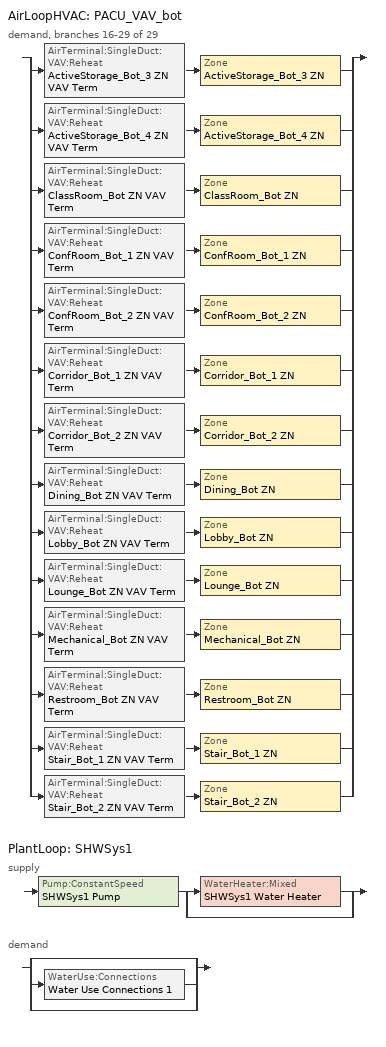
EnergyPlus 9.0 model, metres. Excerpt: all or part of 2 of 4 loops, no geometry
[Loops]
AirLoopHVAC 'PACU_VAV_bot'
 demand, branches 16-29 of 29: split
  | AirTerminal:SingleDuct:VAV:Reheat 'ActiveStorage_Bot_3 ZN VAV Term' > Zone 'ActiveStorage_Bot_3 ZN'
  | AirTerminal:SingleDuct:VAV:Reheat 'ActiveStorage_Bot_4 ZN VAV Term' > Zone 'ActiveStorage_Bot_4 ZN'
  | AirTerminal:SingleDuct:VAV:Reheat 'ClassRoom_Bot ZN VAV Term' > Zone 'ClassRoom_Bot ZN'
  | AirTerminal:SingleDuct:VAV:Reheat 'ConfRoom_Bot_1 ZN VAV Term' > Zone 'ConfRoom_Bot_1 ZN'
  | AirTerminal:SingleDuct:VAV:Reheat 'ConfRoom_Bot_2 ZN VAV Term' > Zone 'ConfRoom_Bot_2 ZN'
  | AirTerminal:SingleDuct:VAV:Reheat 'Corridor_Bot_1 ZN VAV Term' > Zone 'Corridor_Bot_1 ZN'
  | AirTerminal:SingleDuct:VAV:Reheat 'Corridor_Bot_2 ZN VAV Term' > Zone 'Corridor_Bot_2 ZN'
  | AirTerminal:SingleDuct:VAV:Reheat 'Dining_Bot ZN VAV Term' > Zone 'Dining_Bot ZN'
  | AirTerminal:SingleDuct:VAV:Reheat 'Lobby_Bot ZN VAV Term' > Zone 'Lobby_Bot ZN'
  | AirTerminal:SingleDuct:VAV:Reheat 'Lounge_Bot ZN VAV Term' > Zone 'Lounge_Bot ZN'
  | AirTerminal:SingleDuct:VAV:Reheat 'Mechanical_Bot ZN VAV Term' > Zone 'Mechanical_Bot ZN'
  | AirTerminal:SingleDuct:VAV:Reheat 'Restroom_Bot ZN VAV Term' > Zone 'Restroom_Bot ZN'
  | AirTerminal:SingleDuct:VAV:Reheat 'Stair_Bot_1 ZN VAV Term' > Zone 'Stair_Bot_1 ZN'
  | AirTerminal:SingleDuct:VAV:Reheat 'Stair_Bot_2 ZN VAV Term' > Zone 'Stair_Bot_2 ZN'
PlantLoop 'SHWSys1'
 supply: Pump:ConstantSpeed 'SHWSys1 Pump' > split
  | WaterHeater:Mixed 'SHWSys1 Water Heater'
  | bypass
 demand: split
  | bypass
  | WaterUse:Connections 'Water Use Connections 1'
  | bypass
[DesignSpecification:OutdoorAir] Outdoor Air Method=Sum; Outdoor Air Flow per Zone {m3/s}=0; Outdoor Air Flow Air Changes per Hour {1/hr}=0
Name | Outdoor Air Flow per Person {m3/s-person} | Outdoor Air Flow per Zone Floor Area {m3/s-m2}
MediumOffice - Storage Ventilation; MediumOffice - Classroom Ventilation; MediumOffice - Conference Ventilation; MediumOffice - Lobby Ventilation | 0.00235973 | 0.0003048
MediumOffice - Corridor Ventilation | 0 | 0.0003048
MediumOffice - Dining Ventilation | 0.00235973 | 0.0006096
MediumOffice - Elec/MechRoom Ventilation; MediumOffice - Restroom Ventilation; MediumOffice - Stair Ventilation | 0 | 0
[DesignSpecification:ZoneAirDistribution] Zone Air Distribution Effectiveness in Cooling Mode=1; Zone Air Distribution Effectiveness in Heating Mode=1
ActiveStorage_Bot_3 ZN Design Spec Zone Air Dist; ActiveStorage_Bot_4 ZN Design Spec Zone Air Dist; ClassRoom_Bot ZN Design Spec Zone Air Dist; ConfRoom_Bot_1 ZN Design Spec Zone Air Dist; ConfRoom_Bot_2 ZN Design Spec Zone Air Dist; Corridor_Bot_1 ZN Design Spec Zone Air Dist; Corridor_Bot_2 ZN Design Spec Zone Air Dist; Dining_Bot ZN Design Spec Zone Air Dist; Lobby_Bot ZN Design Spec Zone Air Dist; Lounge_Bot ZN Design Spec Zone Air Dist; Mechanical_Bot ZN Design Spec Zone Air Dist; Restroom_Bot ZN Design Spec Zone Air Dist; Stair_Bot_1 ZN Design Spec Zone Air Dist; Stair_Bot_2 ZN Design Spec Zone Air Dist
[Sizing:Zone] Zone Cooling Design Supply Air Temperature Input Method=SupplyAirTemperature; Zone Cooling Design Supply Air Temperature {C}=12.8; Zone Heating Design Supply Air Temperature Input Method=SupplyAirTemperature; Zone Heating Design Supply Air Temperature {C}=40; Zone Cooling Design Supply Air Humidity Ratio {kgWater/kgDryAir}=0.0085; Zone Heating Design Supply Air Humidity Ratio {kgWater/kgDryAir}=0.008; Cooling Design Air Flow Method=DesignDay; Cooling Design Air Flow Rate {m3/s}=0; Cooling Minimum Air Flow {m3/s}=0; Cooling Minimum Air Flow Fraction=0; Heating Design Air Flow Method=DesignDay; Heating Design Air Flow Rate {m3/s}=0; Account for Dedicated Outdoor Air System=No
Name | Design Specification Outdoor Air Object | Design Specification Zone Air Distribution Object
ActiveStorage_Bot_3 ZN | MediumOffice - Storage Ventilation | ActiveStorage_Bot_3 ZN Design Spec Zone Air Dist
ActiveStorage_Bot_4 ZN | MediumOffice - Storage Ventilation | ActiveStorage_Bot_4 ZN Design Spec Zone Air Dist
ClassRoom_Bot ZN | MediumOffice - Classroom Ventilation | ClassRoom_Bot ZN Design Spec Zone Air Dist
ConfRoom_Bot_1 ZN | MediumOffice - Conference Ventilation | ConfRoom_Bot_1 ZN Design Spec Zone Air Dist
ConfRoom_Bot_2 ZN | MediumOffice - Conference Ventilation | ConfRoom_Bot_2 ZN Design Spec Zone Air Dist
Corridor_Bot_1 ZN | MediumOffice - Corridor Ventilation | Corridor_Bot_1 ZN Design Spec Zone Air Dist
Corridor_Bot_2 ZN | MediumOffice - Corridor Ventilation | Corridor_Bot_2 ZN Design Spec Zone Air Dist
Dining_Bot ZN | MediumOffice - Dining Ventilation | Dining_Bot ZN Design Spec Zone Air Dist
Lobby_Bot ZN | MediumOffice - Lobby Ventilation | Lobby_Bot ZN Design Spec Zone Air Dist
Lounge_Bot ZN | MediumOffice - Lobby Ventilation | Lounge_Bot ZN Design Spec Zone Air Dist
Mechanical_Bot ZN | MediumOffice - Elec/MechRoom Ventilation | Mechanical_Bot ZN Design Spec Zone Air Dist
Restroom_Bot ZN | MediumOffice - Restroom Ventilation | Restroom_Bot ZN Design Spec Zone Air Dist
Stair_Bot_1 ZN | MediumOffice - Stair Ventilation | Stair_Bot_1 ZN Design Spec Zone Air Dist
Stair_Bot_2 ZN | MediumOffice - Stair Ventilation | Stair_Bot_2 ZN Design Spec Zone Air Dist
[Sizing:Plant]
SHWSys1: Loop Type=Heating; Design Loop Exit Temperature {C}=60; Loop Design Temperature Difference {deltaC}=5
[ZoneControl:Thermostat] Control Type Schedule=Dual Zone Control Type Sched
Name | Zone or ZoneList | Control 1
ActiveStorage_Bot_3 ZN Thermostat | ActiveStorage_Bot_3 ZN | MediumOffice - Storage Thermostat 3
ActiveStorage_Bot_4 ZN Thermostat | ActiveStorage_Bot_4 ZN | MediumOffice - Storage Thermostat 4
ClassRoom_Bot ZN Thermostat | ClassRoom_Bot ZN | MediumOffice - Classroom Thermostat 1
ConfRoom_Bot_1 ZN Thermostat | ConfRoom_Bot_1 ZN | MediumOffice - Conference Thermostat 1
ConfRoom_Bot_2 ZN Thermostat | ConfRoom_Bot_2 ZN | MediumOffice - Conference Thermostat 2
Corridor_Bot_1 ZN Thermostat | Corridor_Bot_1 ZN | MediumOffice - Corridor Thermostat 1
Corridor_Bot_2 ZN Thermostat | Corridor_Bot_2 ZN | MediumOffice - Corridor Thermostat 2
Dining_Bot ZN Thermostat | Dining_Bot ZN | MediumOffice - Dining Thermostat 1
Lobby_Bot ZN Thermostat | Lobby_Bot ZN | MediumOffice - Lobby Thermostat 1
Lounge_Bot ZN Thermostat | Lounge_Bot ZN | MediumOffice - Lobby Thermostat 4
Mechanical_Bot ZN Thermostat | Mechanical_Bot ZN | MediumOffice - Elec/MechRoom Thermostat 1
Restroom_Bot ZN Thermostat | Restroom_Bot ZN | MediumOffice - Restroom Thermostat 1
Stair_Bot_1 ZN Thermostat | Stair_Bot_1 ZN | MediumOffice - Stair Thermostat 1
Stair_Bot_2 ZN Thermostat | Stair_Bot_2 ZN | MediumOffice - Stair Thermostat 2
[ThermostatSetpoint:DualSetpoint] Heating Setpoint Temperature Schedule Namee=HTGSETP_SCH_YES_OPTIMUM; Cooling Setpoint Temperature Schedule=CLGSETP_SCH_YES_OPTIMUM
MediumOffice - Storage Thermostat 3; MediumOffice - Storage Thermostat 4; MediumOffice - Classroom Thermostat 1; MediumOffice - Conference Thermostat 1; MediumOffice - Conference Thermostat 2; MediumOffice - Corridor Thermostat 1; MediumOffice - Corridor Thermostat 2; MediumOffice - Dining Thermostat 1; MediumOffice - Lobby Thermostat 1; MediumOffice - Lobby Thermostat 4; MediumOffice - Elec/MechRoom Thermostat 1; MediumOffice - Restroom Thermostat 1; MediumOffice - Stair Thermostat 1; MediumOffice - Stair Thermostat 2
[AirTerminal:SingleDuct:VAV:Reheat] Availability Schedule=ALWAYS_ON; Maximum Air Flow Rate {m3/s}=Autosize; Zone Minimum Air Flow Input Method=FixedFlowRate; Maximum Hot Water or Steam Flow Rate {m3/s}=Autosize; Minimum Hot Water or Steam Flow Rate {m3/s}=0; Convergence Tolerance=0.001; Damper Heating Action=ReverseWithLimits; Maximum Flow per Zone Floor Area During Reheat {m3/s-m2}=Autocalculate; Maximum Flow Fraction During Reheat=0.5; Maximum Reheat Air Temperature {C}=40
Name | Fixed Minimum Air Flow Rate {m3/s} | Reheat Coil
ActiveStorage_Bot_3 ZN VAV Term | 0.028998 | ActiveStorage_Bot_3 ZN Rht Coil
ActiveStorage_Bot_4 ZN VAV Term | 0.011916 | ActiveStorage_Bot_4 ZN Rht Coil
ClassRoom_Bot ZN VAV Term | 0.0761055 | ClassRoom_Bot ZN Rht Coil
ConfRoom_Bot_1 ZN VAV Term | 0.0643995 | ConfRoom_Bot_1 ZN Rht Coil
ConfRoom_Bot_2 ZN VAV Term | 0.0643995 | ConfRoom_Bot_2 ZN Rht Coil
Corridor_Bot_1 ZN VAV Term | 0.033498 | Corridor_Bot_1 ZN Rht Coil
Corridor_Bot_2 ZN VAV Term | 0.033498 | Corridor_Bot_2 ZN Rht Coil
Dining_Bot ZN VAV Term | 0.031896 | Dining_Bot ZN Rht Coil
Lobby_Bot ZN VAV Term | 0.0538935 | Lobby_Bot ZN Rht Coil
Lounge_Bot ZN VAV Term | 0.0777975 | Lounge_Bot ZN Rht Coil
Mechanical_Bot ZN VAV Term | 0.0224145 | Mechanical_Bot ZN Rht Coil
Restroom_Bot ZN VAV Term | 0 | Restroom_Bot ZN Rht Coil
Stair_Bot_1 ZN VAV Term | 0.0138195 | Stair_Bot_1 ZN Rht Coil
Stair_Bot_2 ZN VAV Term | 0.0138195 | Stair_Bot_2 ZN Rht Coil
[Zone equipment]
ActiveStorage_Bot_3 ZN: ActiveStorage_Bot_3 ZN VAV Term
ActiveStorage_Bot_4 ZN: ActiveStorage_Bot_4 ZN VAV Term
ClassRoom_Bot ZN: ClassRoom_Bot ZN VAV Term
ConfRoom_Bot_1 ZN: ConfRoom_Bot_1 ZN VAV Term
ConfRoom_Bot_2 ZN: ConfRoom_Bot_2 ZN VAV Term
Corridor_Bot_1 ZN: Corridor_Bot_1 ZN VAV Term
Corridor_Bot_2 ZN: Corridor_Bot_2 ZN VAV Term
Dining_Bot ZN: Dining_Bot ZN VAV Term
Lobby_Bot ZN: Lobby_Bot ZN VAV Term
Lounge_Bot ZN: Lounge_Bot ZN VAV Term
Mechanical_Bot ZN: Mechanical_Bot ZN VAV Term
Restroom_Bot ZN: Restroom_Bot ZN VAV Term
Stair_Bot_1 ZN: Stair_Bot_1 ZN VAV Term
Stair_Bot_2 ZN: Stair_Bot_2 ZN VAV Term
[Coil:Heating:Electric] Availability Schedule=ALWAYS_ON; Efficiency=1; Nominal Capacity {W}=Autosize
ActiveStorage_Bot_3 ZN Rht Coil; ActiveStorage_Bot_4 ZN Rht Coil; ClassRoom_Bot ZN Rht Coil; ConfRoom_Bot_1 ZN Rht Coil; ConfRoom_Bot_2 ZN Rht Coil; Corridor_Bot_1 ZN Rht Coil; Corridor_Bot_2 ZN Rht Coil; Dining_Bot ZN Rht Coil; Lobby_Bot ZN Rht Coil; Lounge_Bot ZN Rht Coil; Mechanical_Bot ZN Rht Coil; Restroom_Bot ZN Rht Coil; Stair_Bot_1 ZN Rht Coil; Stair_Bot_2 ZN Rht Coil
[Pump:ConstantSpeed]
SHWSys1 Pump: Design Flow Rate {m3/s}=Autosize; Design Pump Head {Pa}=29891; Design Power Consumption {W}=Autosize; Motor Efficiency=0.3; Fraction of Motor Inefficiencies to Fluid Stream=0; Pump Control Type=Intermittent
[WaterHeater:Mixed]
SHWSys1 Water Heater: Tank Volume {m3}=0.378541; Setpoint Temperature Schedule=SHWSys1 Water Heater Setpoint Temperature Schedule; Deadband Temperature Difference {deltaC}=2; Maximum Temperature Limit {C}=82.2222; Heater Control Type=Cycle; Heater Maximum Capacity {W}=29307.11; Heater Fuel Type=NATURALGAS; Heater Thermal Efficiency=0.80804; Off Cycle Parasitic Fuel Consumption Rate {W}=1886.44; Off Cycle Parasitic Fuel Type=NATURALGAS; Off Cycle Parasitic Heat Fraction to Tank=0.8; On Cycle Parasitic Fuel Consumption Rate {W}=1886.44; On Cycle Parasitic Fuel Type=NATURALGAS; Ambient Temperature Indicator=zone; Ambient Temperature Zone=Mechanical_Bot ZN; Off Cycle Loss Coefficient to Ambient Temperature {W/K}=7.56156; On Cycle Loss Coefficient to Ambient Temperature {W/K}=7.56156; Use Side Effectiveness=1; Source Side Effectiveness=1; Use Side Design Flow Rate {m3/s}=AUTOSIZE; Source Side Design Flow Rate {m3/s}=AUTOSIZE; Indirect Water Heating Recovery Time {hr}=1.5
[PlantLoop]
SHWSys1: Fluid Type=Water; Plant Equipment Operation Scheme=Main Service Water Loop Operation Schemes; Maximum Loop Temperature {C}=60; Minimum Loop Temperature {C}=10; Maximum Loop Flow Rate {m3/s}=Autosize; Minimum Loop Flow Rate {m3/s}=0; Plant Loop Volume {m3}=Autocalculate; Load Distribution Scheme=Optimal
[PlantEquipmentList]
Main Service Water Loop Heating Equipment List: SHWSys1 Water Heater
[PlantEquipmentOperation:HeatingLoad]
Main Service Water Loop Heating Operation Scheme: Load Range 1 Lower Limit {W}=0; Load Range 1 Upper Limit {W}=1000000000; Range 1 Equipment List=Main Service Water Loop Heating Equipment List
[PlantEquipmentOperationSchemes]
Main Service Water Loop Operation Schemes: Control Scheme 1=Main Service Water Loop Heating Operation Scheme; Control Scheme 1 Schedule=PlantOnSched
[SetpointManager:Scheduled]
SHWSys1 Loop Setpoint Manager: Control Variable=Temperature; Schedule=SHWSys1-Loop-Temp-Schedule; Setpoint Node or NodeList=SHWSys1 Supply Outlet Node
[WaterUse:Equipment]
Main Service Water Use 0.85gal/min: Peak Flow Rate {m3/s}=5.36267e-05; Flow Rate Fraction Schedule=BLDG_SWH_SCH; Target Temperature Schedule=Core_bottom sub cat Temp Sched; Sensible Fraction Schedule=Core_bottom sub cat Sensible fract sched; Latent Fraction Schedule=Core_bottom sub cat Latent fract sched
[WaterUse:Connections]
Water Use Connections 1: Water Use Equipment 1=Main Service Water Use 0.85gal/min
[Schedule:Compact]
ALWAYS_ON; PlantOnSched: Through: 12/31, For: AllDays, Until: 24:00, 1
BLDG_SWH_SCH: Through: 12/31, For: Weekdays SummerDesignDay, Until: 05:00, 0, Until: 06:00, 0, Until: 07:00, 0.07, Until: 08:00, 0.19, Until: 09:00, 0.35, Until: 10:00, 0.38, Until: 11:00, 0.39, Until: 12:00, 0.47, Until: 13:00, 0.57, Until: 14:00, 0.54, Until: 15:00, 0.34, Until: 16:00, 0.33, Until: 17:00, 0.44, Until: 18:00, 0.26, Until: 19:00, 0.21, Until: 20:00, 0.15, Until: 21:00, 0.17, Until: 22:00, 0.08, Until: 24:00, 0.05, For: Saturday WinterDesignDay, Until: 05:00, 0, Until: 06:00, 0, Until: 07:00, 0.07, Until: 08:00, 0.11, Until: 09:00, 0.15, Until: 10:00, 0.21, Until: 11:00, 0.19, Until: 12:00, 0.23, Until: 13:00, 0.2, Until: 14:00, 0.19, Until: 15:00, 0.15, Until: 16:00, 0.13, Until: 17:00, 0.14, Until: 19:00, 0.07, Until: 22:00, 0, Until: 24:00, 0, For:Sunday Holidays AllOtherDays, Until: 05:00, 0, Until: 06:00, 0, Until: 11:00, 0.04, Until: 13:00, 0.06, Until: 14:00, 0.09, Until: 15:00, 0.06, Until: 18:00, 0.04, Until: 22:00, 0, Until: 24:00, 0
HTGSETP_SCH_YES_OPTIMUM: Through: 12/31, For: WinterDesignDay, Until: 05:00, 15.6, Until: 06:00, 17.6, Until: 07:00, 19.6, Until: 22:00, 21, Until: 24:00, 15.6, For: Weekdays, Until: 05:00, 15.6, Until: 06:00, 17.8, Until: 07:00, 20, Until: 22:00, 21, Until: 24:00, 15.6, For SummerDesignDay, Until: 24:00, 15.6, For: Saturday, Until: 05:00, 15.6, Until: 06:00, 17.8, Until: 07:00, 20, Until: 17:00, 21, Until: 24:00, 15.6, For:Sunday Holidays AllOtherDays, Until: 24:00, 15.6
CLGSETP_SCH_YES_OPTIMUM: Through: 12/31, For: SummerDesignDay, Until: 05:00, 26.7, Until: 06:00, 25.7, Until: 07:00, 25, Until: 22:00, 24, Until: 24:00, 26.7, For: Weekdays, Until: 05:00, 26.7, Until: 06:00, 25.6, Until: 07:00, 25, Until: 22:00, 24, Until: 24:00, 26.7, For: Saturday, Until: 05:00, 26.7, Until: 06:00, 25.7, Until: 07:00, 25, Until: 17:00, 24, Until: 24:00, 26.7, For WinterDesignDay, Until: 24:00, 26.7, For:Sunday Holidays AllOtherDays, Until: 24:00, 26.7
Dual Zone Control Type Sched: Through: 12/31, For: AllDays, Until: 24:00, 4
Core_bottom sub cat Latent fract sched: Through: 12/31, For: AllDays, Until: 24:00, 0.05
Core_bottom sub cat Sensible fract sched: Through: 12/31, For: AllDays, Until: 24:00, 0.2
Core_bottom sub cat Temp Sched; SHWSys1-Loop-Temp-Schedule; SHWSys1 Water Heater Setpoint Temperature Schedule: Through: 12/31, For: AllDays, Until: 24:00, 60
